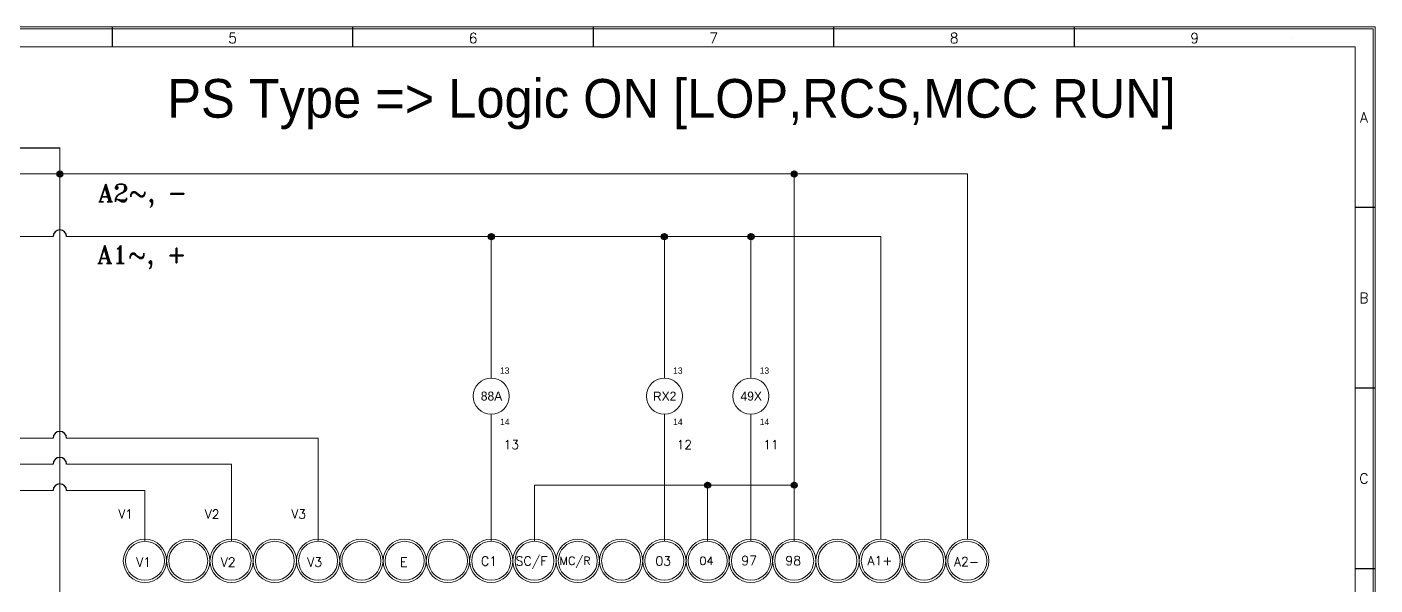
# Model space of a CAD drawing. Header units: millimetres. Extents: x 54 to 1685, y 68 to 1015.
# Drawn here: x 662 to 886.2, y 556.9 to 649.5 of the extents above; entities that cross this region are included whole.
import ezdxf
from ezdxf.enums import TextEntityAlignment as Align

# ---------------------------------------------------------------- set-up
doc = ezdxf.new("R2010")
doc.units = ezdxf.units.MM
for name, color, linetype in [('20', 2, 'Continuous'), ('30', 3, 'Continuous'), ('70', 7, 'Continuous')]:
    doc.layers.add(name, color=color, linetype=linetype)
doc.styles.add('ROMANS', font='romans')
doc.styles.add('SIMPLEX', font='SIMPLEX.shx', dxfattribs={"bigfont": 'HBRDS.shx'})
doc.styles.get("Standard").update_dxf_attribs({"font": 'BareunDotumPro1.ttf'})
doc.styles.add('STYLE2', font='romant.shx')

msp = doc.modelspace()

# ---------------------------------------------------------------- hatches: boundary and pattern name
at = {"layer": '70'}
h = msp.add_hatch(dxfattribs=at)
h.set_pattern_fill('ANSI33', color=256, style=0)
h.set_pattern_definition([(45, (1473.3023, 352.6636), (-0.176776695, 0.176776695), []), (45, (1473.47909, 352.6636), (-0.176776695, 0.176776695), [0.125, -0.0625])])
h.paths.add_polyline_path([(667.494, 625.627, 0.4142136), (666.994, 625.127, 0.4142136), (667.494, 624.627)])
h.paths.add_polyline_path([(667.494, 625.627), (667.494, 625.127), (667.994, 625.127, 0.4142136)])
h.paths.add_polyline_path([(667.994, 625.127), (667.494, 625.127), (667.494, 624.627, 0.4142136)])
h = msp.add_hatch(dxfattribs=at)
h.set_pattern_fill('ANSI33', color=256, style=0)
h.set_pattern_definition([(45, (1595.4348, 352.6636), (-0.176776695, 0.176776695), []), (45, (1595.61158, 352.6636), (-0.176776695, 0.176776695), [0.125, -0.0625])])
h.paths.add_polyline_path([(789.627, 625.627, 0.4142136), (789.127, 625.127, 0.4142136), (789.627, 624.627)])
h.paths.add_polyline_path([(789.627, 625.627), (789.627, 625.127), (790.127, 625.127, 0.4142136)])
h.paths.add_polyline_path([(790.127, 625.127), (789.627, 625.127), (789.627, 624.627, 0.4142136)])
h = msp.add_hatch(dxfattribs=at)
h.set_pattern_fill('ANSI33', color=256, style=0)
h.set_pattern_definition([(45, (1545.0484, 342.25613), (-0.176776695, 0.176776695), []), (45, (1545.22518, 342.25613), (-0.176776695, 0.176776695), [0.125, -0.0625])])
h.paths.add_polyline_path([(739.241, 615.22, 0.4142136), (738.741, 614.72, 0.4142136), (739.241, 614.22)])
h.paths.add_polyline_path([(739.241, 615.22), (739.241, 614.72), (739.741, 614.72, 0.4142136)])
h.paths.add_polyline_path([(739.741, 614.72), (739.241, 614.72), (739.241, 614.22, 0.4142136)])
h = msp.add_hatch(dxfattribs=at)
h.set_pattern_fill('ANSI33', color=256, style=0)
h.set_pattern_definition([(45, (1573.84218, 342.25613), (-0.176776695, 0.176776695), []), (45, (1574.01895, 342.25613), (-0.176776695, 0.176776695), [0.125, -0.0625])])
h.paths.add_polyline_path([(768.034, 615.22, 0.4142136), (767.534, 614.72, 0.4142136), (768.034, 614.22)])
h.paths.add_polyline_path([(768.034, 615.22), (768.034, 614.72), (768.534, 614.72, 0.4142136)])
h.paths.add_polyline_path([(768.534, 614.72), (768.034, 614.72), (768.034, 614.22, 0.4142136)])
h = msp.add_hatch(dxfattribs=at)
h.set_pattern_fill('ANSI33', color=256, style=0)
h.set_pattern_definition([(45, (1588.23906, 342.25613), (-0.176776695, 0.176776695), []), (45, (1588.41584, 342.25613), (-0.176776695, 0.176776695), [0.125, -0.0625])])
h.paths.add_polyline_path([(782.431, 615.22, 0.4142136), (781.931, 614.72, 0.4142136), (782.431, 614.22)])
h.paths.add_polyline_path([(782.431, 615.22), (782.431, 614.72), (782.931, 614.72, 0.4142136)])
h.paths.add_polyline_path([(782.931, 614.72), (782.431, 614.72), (782.431, 614.22, 0.4142136)])
h = msp.add_hatch(dxfattribs=at)
h.set_pattern_fill('ANSI33', color=256, style=0)
h.set_pattern_definition([(45, (1581.0381, 300.9824), (-0.176776695, 0.176776695), []), (45, (1581.21489, 300.9824), (-0.176776695, 0.176776695), [0.125, -0.0625])])
h.paths.add_polyline_path([(775.23, 573.946, 0.4142136), (774.73, 573.446, 0.4142136), (775.23, 572.946)])
h.paths.add_polyline_path([(775.23, 573.946), (775.23, 573.446), (775.73, 573.446, 0.4142136)])
h.paths.add_polyline_path([(775.73, 573.446), (775.23, 573.446), (775.23, 572.946, 0.4142136)])
h = msp.add_hatch(dxfattribs=at)
h.set_pattern_fill('ANSI33', color=256, style=0)
h.set_pattern_definition([(45, (1595.4348, 300.9824), (-0.176776695, 0.176776695), []), (45, (1595.61158, 300.9824), (-0.176776695, 0.176776695), [0.125, -0.0625])])
h.paths.add_polyline_path([(789.627, 573.946, 0.4142136), (789.127, 573.446, 0.4142136), (789.627, 572.946)])
h.paths.add_polyline_path([(789.627, 573.946), (789.627, 573.446), (790.127, 573.446, 0.4142136)])
h.paths.add_polyline_path([(790.127, 573.446), (789.627, 573.446), (789.627, 572.946, 0.4142136)])

# ---------------------------------------------------------------- linework, layer by layer
msp.add_line((570.941, 629.446), (667.494, 629.446))
at = {"color": 0, "lineweight": 15}
for p, q in [((667.494, 625.127), (613.435, 625.127)), ((818.419, 625.127), (667.494, 625.127)), ((789.627, 625.127), (789.627, 568.432)), ((666.37, 614.72), (639.872, 614.72)), ((783.554, 614.72), (668.62, 614.72)), ((739.241, 614.72), (739.241, 591.217)), ((768.034, 614.72), (768.034, 591.217)), ((782.431, 614.72), (782.431, 591.217)), ((804.019, 614.72), (783.554, 614.72)), ((664.848, 581.249), (657.059, 581.249)), ((666.37, 581.249), (664.848, 581.249)), ((710.443, 581.249), (668.62, 581.249)), ((664.848, 576.918), (657.059, 576.918)), ((666.37, 576.918), (664.848, 576.918)), ((696.045, 576.918), (668.62, 576.918)), ((664.848, 572.542), (657.059, 572.542)), ((666.37, 572.542), (664.848, 572.542)), ((681.645, 572.542), (668.62, 572.542)), ((789.627, 573.446), (746.436, 573.446))]:
    msp.add_line(p, q, dxfattribs=at)
at = {"color": 7, "lineweight": 15}
for centre, radius in [((681.65, 560.875), 3.599), ((681.65, 560.875), 3.239), ((688.848, 560.875), 3.599), ((688.848, 560.875), 3.239), ((696.047, 560.875), 3.599), ((696.047, 560.875), 3.239), ((703.245, 560.875), 3.599), ((703.245, 560.875), 3.239), ((710.444, 560.875), 3.599), ((710.443, 560.875), 3.239), ((717.642, 560.875), 3.599), ((717.642, 560.875), 3.239), ((724.84, 560.875), 3.599), ((724.84, 560.875), 3.239), ((732.039, 560.875), 3.599), ((732.039, 560.875), 3.239), ((739.237, 560.875), 3.599), ((739.237, 560.875), 3.239), ((746.435, 560.875), 3.599), ((746.436, 560.875), 3.239), ((753.634, 560.875), 3.599), ((753.634, 560.875), 3.239), ((760.832, 560.875), 3.599), ((760.833, 560.875), 3.238), ((768.031, 560.875), 3.599), ((768.031, 560.875), 3.239), ((775.229, 560.875), 3.599), ((775.229, 560.875), 3.239), ((782.428, 560.875), 3.599), ((782.428, 560.875), 3.239), ((789.626, 560.875), 3.599), ((789.626, 560.875), 3.239), ((796.824, 560.875), 3.599), ((796.825, 560.875), 3.24), ((804.023, 560.875), 3.599), ((804.023, 560.875), 3.239), ((811.221, 560.875), 3.599), ((811.222, 560.875), 3.239), ((818.42, 560.875), 3.6), ((818.419, 560.875), 3.239)]:
    msp.add_circle(centre, radius, dxfattribs=at)
at = {"color": 0}
for centre in [(667.495, 614.72), (667.495, 581.249), (667.495, 576.918), (667.495, 572.542)]:
    msp.add_arc(centre, 1.125, 0, 180, dxfattribs=at)
at = {"layer": '20', "color": 0, "lineweight": 13}
msp.add_lwpolyline([(509.523, 407.541), (509.523, 646.241), (882.923, 646.241), (882.923, 407.541)], dxfattribs=at)
at = {"layer": '30', "color": 0}
for p, q in [((676.223, 646.241), (676.223, 649.541)), ((716.223, 646.241), (716.223, 649.541)), ((756.223, 646.241), (756.223, 649.541)), ((796.223, 646.241), (796.223, 649.541)), ((836.223, 646.241), (836.223, 649.541)), ((886.223, 619.541), (882.923, 619.541)), ((886.223, 589.541), (882.923, 589.541)), ((886.223, 559.541), (882.923, 559.541))]:
    msp.add_line(p, q, dxfattribs=at)
at = {"layer": '70', "lineweight": 15}
for p, q in [((667.496, 493.285), (667.494, 629.446)), ((818.42, 564.475), (818.419, 625.127)), ((804.02, 564.475), (804.019, 614.72)), ((739.238, 564.114), (739.238, 585.217)), ((768.032, 564.114), (768.032, 585.217)), ((782.431, 567.353), (782.431, 585.217)), ((710.443, 564.115), (710.443, 581.249)), ((696.045, 564.115), (696.045, 576.918)), ((681.645, 564.114), (681.645, 572.542)), ((746.436, 564.114), (746.436, 573.446)), ((775.23, 564.114), (775.23, 573.446)), ((739.238, 564.114), (739.238, 568.432)), ((782.429, 564.114), (782.429, 568.432)), ((789.627, 564.114), (789.627, 568.432))]:
    msp.add_line(p, q, dxfattribs=at)
at = {"layer": '70', "color": 0, "lineweight": 13}
for points in [[(886.223, 379.541), (506.223, 379.541), (506.223, 649.541), (886.223, 649.541)], [(885.923, 379.841), (506.523, 379.841), (506.523, 649.241), (885.923, 649.241)]]:
    msp.add_lwpolyline(points, close=True, dxfattribs=at)
at = {"layer": '70'}
for centre in [(667.494, 625.127), (789.627, 625.127), (739.241, 614.72), (768.034, 614.72), (782.431, 614.72), (775.23, 573.446), (789.627, 573.446)]:
    msp.add_circle(centre, 0.5, dxfattribs=at)
at = {"layer": '70', "lineweight": 15}
for centre in [(739.241, 588.217), (768.034, 588.217), (782.431, 588.217)]:
    msp.add_circle(centre, 3, dxfattribs=at)
at = {"layer": '70', "color": 0}
msp.add_solid([(872.225, 647.844), (872.285, 647.844), (872.255, 648.024)], dxfattribs=at)

# ---------------------------------------------------------------- texts
at = {"color": 3, "style": 'STYLE2'}
for s, height, p in [('A2~, -', 2.9731, (673.842, 620.474)), ('A1~, +', 2.9731, (673.711, 610.252)), ('13', 1.4866, (741.296, 579.427)), ('12', 1.4866, (770.09, 579.427)), ('11', 1.4866, (784.487, 579.427)), ('V1', 1.4866, (677.213, 567.888)), ('V2', 1.4866, (691.61, 567.888)), ('V3', 1.4866, (706.007, 567.888))]:
    msp.add_text(s, height=height, dxfattribs=at).set_placement(p)
at = {"color": 0, "linetype": 'Continuous'}
for s, height, p in [('13', 1.05, (741.484, 592.461)), ('13', 1.05, (770.278, 592.461)), ('13', 1.05, (784.675, 592.461)), ('88A', 1.5, (739.286, 588.235)), ('RX2', 1.5, (768.079, 588.235)), ('49X', 1.5, (782.476, 588.235)), ('14', 1.05, (741.484, 583.935)), ('14', 1.05, (770.278, 583.935)), ('14', 1.05, (784.675, 583.935))]:
    msp.add_text(s, height=height, dxfattribs=at).set_placement(p, align=Align.MIDDLE)
at = {"color": 0, "style": 'STYLE2'}
for s, height, p in [('V1', 1.5253, (680.194, 559.891)), ('V2', 1.5253, (694.241, 559.891)), ('V3', 1.5253, (708.641, 559.891)), ('E', 1.525, (724.076, 559.891)), ('C1', 1.5253, (737.525, 560.058)), ('SC/F', 1.5253, (743.288, 560.08)), ('MC/R', 1.3728, (750.6, 560.192)), ('03', 1.5253, (766.54, 560.08)), ('04', 1.3728, (773.852, 560.192)), ('97', 1.5253, (780.835, 560.156)), ('98', 1.5253, (788.154, 560.144)), ('A1+', 1.5253, (801.795, 560.144)), ('A2-', 1.5253, (816.195, 559.968))]:
    msp.add_text(s, height=height, dxfattribs=at).set_placement(p)
at = {"layer": '30', "color": 0, "style": 'SIMPLEX'}
for s, p in [('5', (696.223, 647.695)), ('6', (736.223, 647.695)), ('7', (776.223, 647.695)), ('8', (816.223, 647.695)), ('9', (856.223, 647.695)), ('A', (884.373, 634.541)), ('B', (884.373, 604.541)), ('C', (884.373, 574.541))]:
    msp.add_text(s, height=1.7, dxfattribs=at).set_placement(p, align=Align.MIDDLE)
at = {"layer": '70', "lineweight": 13, "insert": (685.365, 640.901), "char_height": 6.4262, "width": 188.42658, "attachment_point": 1, "style": 'ROMANS'}
msp.add_mtext('{\\f굴림|b0|i0|c129|p34;PS Type => Logic ON [LOP,RCS,MCC RUN]}', dxfattribs=at)

doc.saveas('drawing.dxf')
